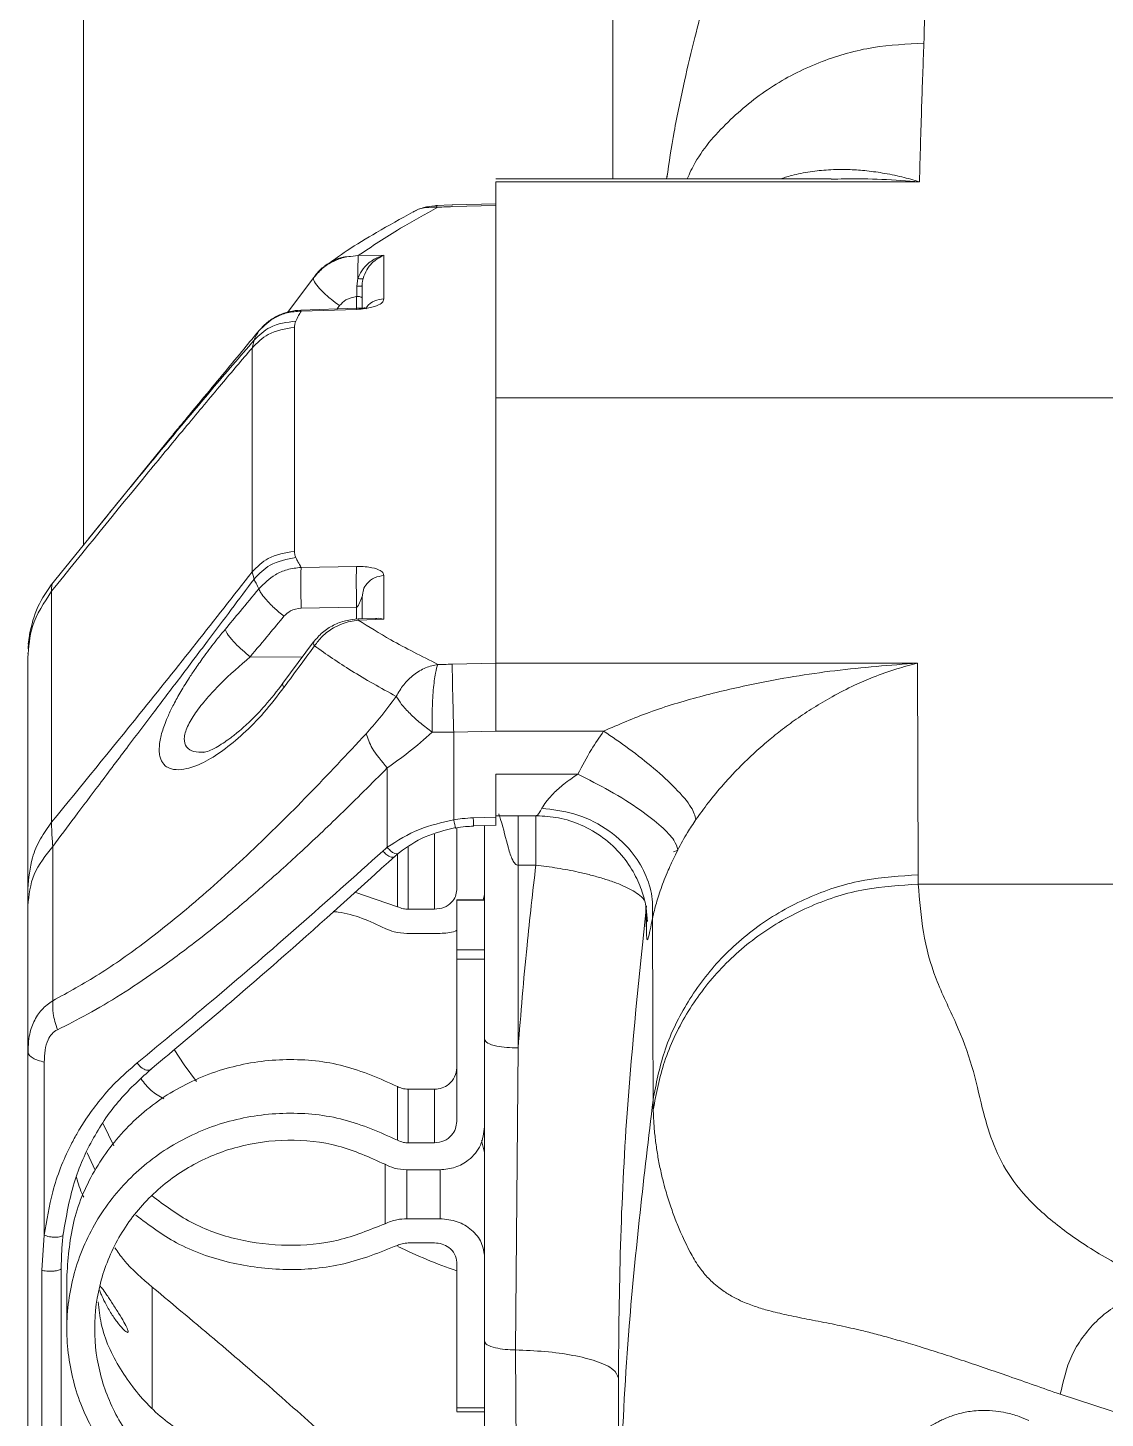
# Model space of a CAD drawing. Header units: millimetres. Extents: x 169 to 14583, y -399 to 10804.
# Drawn here: x 6866.3 to 6963, y 6382.4 to 6507.2 of the extents above; entities that cross this region are included whole.
import ezdxf

# ---------------------------------------------------------------- set-up
doc = ezdxf.new("R2010")
doc.units = ezdxf.units.MM
doc.header["$LTSCALE"] = 35

msp = doc.modelspace()

# ---------------------------------------------------------------- linework, layer by layer
at = {"color": 7, "linetype": 'Continuous', "lineweight": 18}
for p, q in [((6871.279, 6460.792), (6871.279, 6517.439)), ((6918.779, 6517.439), (6918.779, 6493.667)), ((6938.385, 6493.667), (6908.279, 6493.667)), ((6923.658, 6494.022), (6923.615, 6493.667)), ((6923.626, 6493.765), (6923.665, 6494.021)), ((6908.279, 6493.409), (6946.307, 6493.409)), ((6904.375, 6491.329), (6902.893, 6491.267)), ((6903.088, 6491.117), (6902.9, 6491.216)), ((6904.369, 6491.171), (6908.279, 6491.27)), ((6904.369, 6491.171), (6904.377, 6491.237)), ((6908.308, 6491.426), (6904.375, 6491.327)), ((6895.941, 6486.774), (6895.248, 6486.698)), ((6898.226, 6486.817), (6895.941, 6486.774)), ((6898.226, 6482.895), (6898.226, 6486.817)), ((6891.922, 6484.787), (6889.608, 6481.689)), ((6895.912, 6484.722), (6895.801, 6484.027)), ((6896.279, 6482.064), (6896.279, 6484.054)), ((6895.792, 6483.105), (6895.792, 6481.946)), ((6895.771, 6482.039), (6890.792, 6481.879)), ((6890.812, 6481.787), (6890.794, 6481.825)), ((6890.812, 6481.787), (6895.792, 6481.946)), ((6894.256, 6482.282), (6894.032, 6481.983)), ((6895.792, 6481.946), (6895.766, 6481.993)), ((6890.207, 6460.211), (6890.207, 6480.322)), ((6886.407, 6478.475), (6886.583, 6479.18)), ((6886.407, 6458.364), (6886.407, 6478.475)), ((6908.279, 6450.178), (6908.279, 6473.99)), ((6908.279, 6473.99), (6964.279, 6473.99)), ((6879.029, 6470.346), (6871.694, 6461.32)), ((6873.155, 6463.111), (6868.294, 6457.104)), ((6873.153, 6463.112), (6871.696, 6461.318)), ((6895.792, 6458.869), (6890.812, 6458.776)), ((6886.583, 6457.731), (6886.407, 6458.364)), ((6898.226, 6454.122), (6898.226, 6458.044)), ((6868.415, 6435.895), (6868.415, 6456.646)), ((6868.483, 6457.285), (6868.489, 6457.296)), ((6896.346, 6456.49), (6896.279, 6456.11)), ((6895.792, 6455.208), (6890.812, 6455.115)), ((6895.792, 6455.208), (6895.792, 6454.127)), ((6896.279, 6454.158), (6896.279, 6456.11)), ((6897.493, 6454.197), (6895.924, 6454.147)), ((6895.941, 6454.049), (6895.925, 6454.132)), ((6895.941, 6454.049), (6898.226, 6454.122)), ((6866.476, 6453.051), (6866.313, 6451.884)), ((6866.328, 6452.068), (6866.313, 6451.47)), ((6891.926, 6452.084), (6889.177, 6448.368)), ((6866.279, 6451.047), (6866.279, 6451.059)), ((6890.916, 6450.719), (6886.241, 6450.75)), ((6908.279, 6450.178), (6904.369, 6450.079)), ((6946.137, 6450.178), (6908.279, 6450.178)), ((6946.137, 6450.178), (6946.19, 6431.158)), ((6904.5, 6443.976), (6902.578, 6443.975)), ((6904.5, 6443.976), (6908.279, 6444.073)), ((6904.5, 6436.102), (6904.5, 6443.976)), ((6917.952, 6444.073), (6908.279, 6444.073)), ((6898.539, 6433.642), (6898.539, 6440.768)), ((6908.279, 6440.204), (6915.635, 6440.204)), ((6908.279, 6440.204), (6908.279, 6436.335)), ((6908.279, 6436.335), (6906.26, 6436.284)), ((6908.279, 6436.48), (6911.979, 6436.48)), ((6904.779, 6429.821), (6904.779, 6435.386)), ((6906.283, 6435.57), (6908.314, 6435.621)), ((6907.279, 6435.596), (6907.279, 6416.381)), ((6902.779, 6434.825), (6902.779, 6428.084)), ((6899.181, 6432.771), (6899.532, 6433.076)), ((6899.628, 6433.177), (6899.529, 6433.077)), ((6900.429, 6433.66), (6900.429, 6428.084)), ((6924.397, 6432.949), (6924.609, 6433.402)), ((6910.279, 6432.036), (6911.877, 6432.036)), ((6910.279, 6415.62), (6910.279, 6432.036)), ((6946.203, 6430.325), (6964.279, 6430.325)), ((6895.637, 6429.611), (6899.461, 6428.301)), ((6907.279, 6428.908), (6904.779, 6428.908)), ((6907.279, 6428.907), (6904.779, 6428.907)), ((6904.779, 6424.443), (6904.779, 6428.907)), ((6907.279, 6429.387), (6907.156, 6428.908)), ((6900.429, 6428.084), (6902.779, 6428.084)), ((6921.816, 6425.843), (6921.733, 6428.371)), ((6903.279, 6425.912), (6900.299, 6425.912)), ((6907.279, 6424.443), (6904.779, 6424.443)), ((6904.779, 6423.588), (6907.279, 6423.588)), ((6904.779, 6409.031), (6904.779, 6423.588)), ((6866.32, 6415.681), (6866.279, 6415.236)), ((6866.279, 6362.11), (6866.279, 6415.236)), ((6866.303, 6415.501), (6866.301, 6415.08)), ((6910.048, 6388.5), (6910.279, 6415.62)), ((6867.752, 6398.814), (6867.752, 6414.337)), ((6900.429, 6411.915), (6900.429, 6407.096)), ((6902.779, 6411.915), (6900.429, 6411.915)), ((6902.779, 6411.915), (6902.779, 6407.096)), ((6873.051, 6408.801), (6873.984, 6406.831)), ((6900.429, 6407.096), (6902.779, 6407.096)), ((6907.279, 6406.223), (6906.996, 6407.322)), ((6872.336, 6404.644), (6871.6, 6406.201)), ((6903.279, 6404.678), (6900.299, 6404.678)), ((6900.299, 6404.678), (6900.299, 6400.286)), ((6903.279, 6400.286), (6903.279, 6404.678)), ((6900.299, 6400.286), (6903.279, 6400.286)), ((6867.752, 6398.814), (6867.529, 6395.657)), ((6902.779, 6398.114), (6900.429, 6398.114)), ((6904.779, 6383.303), (6904.779, 6396.377)), ((6867.529, 6395.657), (6867.529, 6380.011)), ((6869.279, 6395.824), (6869.279, 6380.179)), ((6869.779, 6395.23), (6869.779, 6390.41)), ((6877.451, 6383.237), (6877.451, 6394.142)), ((6910.279, 6361.396), (6910.048, 6388.5)), ((6919.279, 6385.971), (6919.279, 6364.411)), ((6958.948, 6384.52), (6964.975, 6382.571)), ((6904.779, 6383.303), (6907.279, 6383.303)), ((6904.779, 6382.955), (6907.279, 6382.955))]:
    msp.add_line(p, q, dxfattribs=at)
at = {"color": 7, "linetype": 'Continuous', "lineweight": 18, "flags": 128}
for points in [[(6866.279, 6429.918), (6866.279, 6441.539), (6866.279, 6450.67)], [(6899.461, 6433.015), (6899.461, 6432.442), (6899.461, 6428.301)], [(6924.224, 6433.241), (6924.549, 6433.347), (6924.625, 6433.373)], [(6921.811, 6427.806), (6921.813, 6426.96), (6921.816, 6425.843)], [(6922.34, 6427.249), (6922.369, 6418.12), (6922.392, 6410.946)], [(6879.4, 6415.481), (6880.321, 6414.118), (6881.415, 6412.616)], [(6899.461, 6412.157), (6899.461, 6409.458), (6899.461, 6407.338)], [(6898.342, 6405.173), (6898.342, 6403.982), (6898.342, 6399.841)]]:
    msp.add_lwpolyline(points, dxfattribs=at)
at = {"color": 7, "linetype": 'Continuous', "lineweight": 18}
msp.add_arc((6921.279, 6442.797), 50, 244.15924, 250.73122, dxfattribs=at)
for points, knots in [([(6946.702, 6505.842), (6946.762, 6508.164), (6946.884, 6512.811), (6947.073, 6520.234), (6947.706, 6527.434), (6949, 6534.354), (6950.819, 6540.888), (6952.699, 6545.38), (6953.641, 6547.629)], [0, 0, 0, 0, 0.18590159, 0.37195388, 0.55836426, 0.70521238, 0.85243258, 1, 1, 1, 1]), ([(6939.445, 6540.773), (6938.633, 6539.198), (6937.097, 6536.219), (6935.114, 6531.967), (6933.477, 6528.216), (6932.157, 6524.976), (6931.116, 6522.269), (6930.322, 6520.094), (6929.712, 6518.353), (6929.191, 6516.814), (6928.576, 6514.931), (6927.831, 6512.531), (6926.972, 6509.557), (6926.098, 6506.249), (6925.159, 6502.291), (6924.275, 6498.053), (6923.836, 6495.137), (6923.63, 6493.765)], [0, 0, 0, 0, 0.1016984, 0.1923916, 0.2720872, 0.3407807, 0.3984596, 0.4443718, 0.4796309, 0.5104307, 0.5444537, 0.6021878, 0.6674004, 0.7404604, 0.8234215, 0.9168393, 1, 1, 1, 1]), ([(6946.702, 6505.842), (6945.181, 6505.77), (6942.057, 6505.623), (6937.455, 6504.307), (6933.067, 6502.142), (6929.221, 6499.043), (6926.617, 6496.139), (6925.679, 6494.159), (6925.446, 6493.667)], [0, 0, 0, 0, 0.1732044, 0.3557813, 0.5446215, 0.7358834, 0.9343018, 1, 1, 1, 1]), ([(6946.307, 6493.409), (6946.367, 6495.643), (6946.474, 6499.633), (6946.632, 6503.944), (6946.702, 6505.842)], [0, 0, 0, 0, 0.5600126, 1, 1, 1, 1]), ([(6946.307, 6493.409), (6945.782, 6493.558), (6944.673, 6493.872), (6943.035, 6494.2), (6941.424, 6494.417), (6939.811, 6494.52), (6938.452, 6494.503), (6937.316, 6494.411), (6936.489, 6494.306), (6935.665, 6494.161), (6934.924, 6493.989), (6934.317, 6493.823), (6933.985, 6493.713), (6933.843, 6493.667)], [0, 0, 0, 0, 0.1256474, 0.2654197, 0.3923929, 0.5118814, 0.6523218, 0.7190914, 0.7857583, 0.8523005, 0.9186927, 0.9653414, 1, 1, 1, 1]), ([(6938.385, 6493.631), (6938.784, 6493.645), (6941.417, 6493.741), (6944.062, 6493.561), (6946.307, 6493.409)], [0, 0, 0, 0, 0.151219, 1, 1, 1, 1]), ([(6903.042, 6491.272), (6902.715, 6491.24), (6902.06, 6491.175), (6901.369, 6490.967), (6901.048, 6490.776), (6901.007, 6490.752)], [0, 0, 0, 0, 0.466508, 0.9325672, 1, 1, 1, 1]), ([(6903.088, 6491.117), (6903.326, 6491.13), (6903.752, 6491.153), (6904.181, 6491.165), (6904.369, 6491.171)], [0, 0, 0, 0, 0.5599956, 1, 1, 1, 1]), ([(6900.865, 6490.694), (6899.755, 6490.084), (6897.691, 6488.949), (6895.05, 6487.325), (6893.569, 6486.286), (6892.895, 6485.812)], [0, 0, 0, 0, 0.3879167, 0.7212923, 1, 1, 1, 1]), ([(6895.941, 6486.774), (6897.156, 6487.594), (6899.328, 6489.06), (6901.938, 6490.488), (6903.088, 6491.117)], [0, 0, 0, 0, 0.5595093, 1, 1, 1, 1]), ([(6903.088, 6491.117), (6902.718, 6491.12), (6901.967, 6491.125), (6901.205, 6490.93), (6900.887, 6490.699), (6900.87, 6490.687)], [0, 0, 0, 0, 0.4781787, 0.9722921, 1, 1, 1, 1]), ([(6894.773, 6486.647), (6894.409, 6486.532), (6893.665, 6486.296), (6892.663, 6485.643), (6892.148, 6485.04), (6891.888, 6484.737)], [0, 0, 0, 0, 0.3221756, 0.6587151, 1, 1, 1, 1]), ([(6895.248, 6486.698), (6895.023, 6486.683), (6894.486, 6486.647), (6893.713, 6486.356), (6893.238, 6486.018), (6893.011, 6485.856)], [0, 0, 0, 0, 0.2739818, 0.6525308, 1, 1, 1, 1]), ([(6895.912, 6484.722), (6895.91, 6484.994), (6895.907, 6485.539), (6895.914, 6486.329), (6895.931, 6486.607), (6895.941, 6486.774)], [0, 0, 0, 0, 0.2842634, 0.5718262, 1, 1, 1, 1]), ([(6898.226, 6486.817), (6898.014, 6486.744), (6897.472, 6486.559), (6896.733, 6486.032), (6896.167, 6485.35), (6895.98, 6484.89), (6895.912, 6484.722)], [0, 0, 0, 0, 0.2329476, 0.5961339, 0.8529331, 1, 1, 1, 1]), ([(6896.371, 6484.719), (6896.471, 6484.987), (6896.674, 6485.526), (6897.312, 6486.319), (6897.86, 6486.617), (6898.226, 6486.817)], [0, 0, 0, 0, 0.2461999, 0.4965019, 1, 1, 1, 1]), ([(6893.011, 6485.856), (6892.908, 6485.794), (6892.507, 6485.55), (6892.22, 6485.176), (6892.006, 6484.898)], [0, 0, 0, 0, 0.255007, 1, 1, 1, 1]), ([(6894.256, 6482.282), (6894.001, 6482.47), (6893.465, 6482.866), (6892.729, 6483.526), (6892.138, 6484.177), (6891.834, 6484.701), (6891.951, 6484.835), (6892.006, 6484.898)], [0, 0, 0, 0, 0.1726784, 0.3638937, 0.5639581, 0.793431, 1, 1, 1, 1]), ([(6895.801, 6484.027), (6895.8, 6483.853), (6895.798, 6483.542), (6895.794, 6483.238), (6895.792, 6483.105)], [0, 0, 0, 0, 0.5597969, 1, 1, 1, 1]), ([(6896.279, 6484.054), (6896.27, 6484.05), (6896.253, 6484.042), (6896.125, 6484.034), (6895.964, 6484.029), (6895.854, 6484.028), (6895.801, 6484.027)], [0, 0, 0, 0, 0.2715682, 0.5632275, 0.7898059, 1, 1, 1, 1]), ([(6896.371, 6484.719), (6896.355, 6484.707), (6896.323, 6484.681), (6896.202, 6484.675), (6896.058, 6484.69), (6895.96, 6484.712), (6895.912, 6484.722)], [0, 0, 0, 0, 0.2672341, 0.555175, 0.7829673, 1, 1, 1, 1]), ([(6896.279, 6484.054), (6896.284, 6484.182), (6896.295, 6484.412), (6896.347, 6484.625), (6896.371, 6484.719)], [0, 0, 0, 0, 0.55661395, 1, 1, 1, 1]), ([(6895.792, 6483.105), (6895.449, 6483.035), (6894.844, 6482.911), (6894.434, 6482.472), (6894.256, 6482.282)], [0, 0, 0, 0, 0.5664549, 1, 1, 1, 1]), ([(6896.279, 6482.978), (6896.27, 6482.996), (6896.251, 6483.033), (6896.122, 6483.074), (6895.961, 6483.099), (6895.848, 6483.103), (6895.792, 6483.105)], [0, 0, 0, 0, 0.2796316, 0.5592632, 0.7796316, 1, 1, 1, 1]), ([(6895.792, 6481.946), (6896.058, 6481.964), (6896.569, 6481.999), (6897.332, 6482.165), (6897.921, 6482.396), (6898.207, 6482.664), (6898.22, 6482.824), (6898.226, 6482.895)], [0, 0, 0, 0, 0.170272, 0.3277082, 0.5979112, 0.8212361, 1, 1, 1, 1]), ([(6898.226, 6482.895), (6897.951, 6482.853), (6897.381, 6482.765), (6896.817, 6482.374), (6896.654, 6482.062), (6896.625, 6482.008)], [0, 0, 0, 0, 0.4350404, 0.9027191, 1, 1, 1, 1]), ([(6887.019, 6480.026), (6887.481, 6480.467), (6888.215, 6481.169), (6889.586, 6481.69), (6890.39, 6481.754), (6890.812, 6481.787)], [0, 0, 0, 0, 0.4452089, 0.7091673, 1, 1, 1, 1]), ([(6890.818, 6481.882), (6890.462, 6481.851), (6889.749, 6481.79), (6888.734, 6481.414), (6887.803, 6480.857), (6887.312, 6480.335), (6887.067, 6480.074)], [0, 0, 0, 0, 0.2483888, 0.4976358, 0.7481079, 1, 1, 1, 1]), ([(6890.333, 6480.884), (6890.412, 6481.052), (6890.554, 6481.353), (6890.733, 6481.654), (6890.812, 6481.787)], [0, 0, 0, 0, 0.55991717, 1, 1, 1, 1]), ([(6896.561, 6482.04), (6896.561, 6482.04), (6896.567, 6482.076), (6896.473, 6482.073), (6896.268, 6482.065), (6896.012, 6482.047), (6895.852, 6482.043), (6895.772, 6482.041)], [0, 0, 0, 0, 0.0011817, 0.3202923, 0.653143, 0.8252103, 1, 1, 1, 1]), ([(6883.991, 6476.349), (6884.556, 6477.036), (6885.565, 6478.262), (6886.575, 6479.487), (6887.019, 6480.026)], [0, 0, 0, 0, 0.56000753, 1, 1, 1, 1]), ([(6890.207, 6480.322), (6889.379, 6480.195), (6887.897, 6479.968), (6886.863, 6478.932), (6886.407, 6478.475)], [0, 0, 0, 0, 0.5590455, 1, 1, 1, 1]), ([(6890.333, 6480.884), (6889.516, 6480.783), (6888.058, 6480.603), (6887.034, 6479.615), (6886.583, 6479.18)], [0, 0, 0, 0, 0.5597701, 1, 1, 1, 1]), ([(6886.583, 6479.18), (6886.656, 6479.338), (6886.785, 6479.621), (6886.948, 6479.902), (6887.019, 6480.026)], [0, 0, 0, 0, 0.5591234, 1, 1, 1, 1]), ([(6890.207, 6480.322), (6890.214, 6480.427), (6890.226, 6480.614), (6890.3, 6480.801), (6890.333, 6480.884)], [0, 0, 0, 0, 0.560097, 1, 1, 1, 1]), ([(6886.583, 6479.18), (6885.316, 6477.702), (6882.632, 6474.574), (6878.615, 6469.771), (6875.402, 6465.886), (6873.622, 6463.691), (6873.153, 6463.112)], [0, 0, 0, 0, 0.2841025, 0.6014287, 0.8950153, 1, 1, 1, 1]), ([(6886.407, 6478.475), (6885.496, 6477.4), (6883.548, 6475.102), (6880.447, 6471.386), (6875.363, 6465.241), (6871.315, 6460.233), (6868.415, 6456.646)], [0, 0, 0, 0, 0.1527825, 0.3265192, 0.5177039, 1, 1, 1, 1]), ([(6879.03, 6470.346), (6879.128, 6470.47), (6879.401, 6470.812), (6879.983, 6471.521), (6880.895, 6472.62), (6882.233, 6474.222), (6883.356, 6475.58), (6883.991, 6476.349)], [0, 0, 0, 0, 0.0855514, 0.235837, 0.4098232, 0.6660092, 1, 1, 1, 1]), ([(6890.207, 6460.211), (6889.377, 6460.083), (6887.895, 6459.856), (6886.862, 6458.82), (6886.407, 6458.364)], [0, 0, 0, 0, 0.56, 1, 1, 1, 1]), ([(6890.333, 6459.655), (6890.292, 6459.758), (6890.221, 6459.942), (6890.211, 6460.129), (6890.207, 6460.211)], [0, 0, 0, 0, 0.5598669, 1, 1, 1, 1]), ([(6890.333, 6459.655), (6889.516, 6459.507), (6888.058, 6459.242), (6887.034, 6458.193), (6886.583, 6457.731)], [0, 0, 0, 0, 0.5598198, 1, 1, 1, 1]), ([(6890.812, 6458.776), (6890.39, 6458.726), (6889.586, 6458.629), (6888.216, 6458.051), (6887.481, 6457.318), (6887.019, 6456.857)], [0, 0, 0, 0, 0.29075421, 0.55468086, 1, 1, 1, 1]), ([(6890.812, 6458.776), (6890.712, 6458.94), (6890.534, 6459.232), (6890.394, 6459.526), (6890.333, 6459.655)], [0, 0, 0, 0, 0.5600766, 1, 1, 1, 1]), ([(6890.812, 6455.115), (6890.802, 6455.539), (6890.782, 6456.422), (6890.777, 6457.601), (6890.788, 6458.423), (6890.804, 6458.662), (6890.812, 6458.776)], [0, 0, 0, 0, 0.2702701, 0.5624272, 0.7897277, 1, 1, 1, 1]), ([(6895.792, 6458.869), (6895.782, 6458.71), (6895.762, 6458.379), (6895.757, 6457.339), (6895.768, 6456.215), (6895.784, 6455.535), (6895.792, 6455.208)], [0, 0, 0, 0, 0.27027, 0.5624271, 0.7897277, 1, 1, 1, 1]), ([(6898.226, 6458.044), (6898.22, 6458.114), (6898.207, 6458.274), (6897.921, 6458.527), (6897.332, 6458.728), (6896.569, 6458.856), (6896.058, 6458.865), (6895.792, 6458.869)], [0, 0, 0, 0, 0.1787639, 0.4020888, 0.6722918, 0.829728, 1, 1, 1, 1]), ([(6886.407, 6458.364), (6884.733, 6456.225), (6881.387, 6451.947), (6875.381, 6444.428), (6871.056, 6439.129), (6868.415, 6435.895)], [0, 0, 0, 0, 0.280283, 0.5605536, 1, 1, 1, 1]), ([(6886.583, 6457.731), (6885.903, 6456.819), (6884.517, 6454.959), (6882.29, 6451.995), (6879.94, 6448.877), (6877.576, 6445.749), (6875.171, 6442.569), (6872.834, 6439.473), (6870.563, 6436.456), (6869.174, 6434.594), (6868.518, 6433.714)], [0, 0, 0, 0, 0.113287, 0.2310186, 0.3691847, 0.5023882, 0.6221404, 0.7673908, 0.8901083, 1, 1, 1, 1]), ([(6887.019, 6456.857), (6886.929, 6457.021), (6886.768, 6457.312), (6886.639, 6457.603), (6886.583, 6457.731)], [0, 0, 0, 0, 0.5608344, 1, 1, 1, 1]), ([(6898.226, 6458.044), (6897.938, 6458.001), (6897.362, 6457.917), (6896.734, 6457.396), (6896.398, 6456.886), (6896.358, 6456.579), (6896.346, 6456.49)], [0, 0, 0, 0, 0.3213624, 0.6427249, 0.89598, 1, 1, 1, 1]), ([(6868.415, 6456.646), (6867.736, 6455.62), (6866.522, 6453.785), (6866.353, 6451.622), (6866.279, 6450.67)], [0, 0, 0, 0, 0.55945249, 1, 1, 1, 1]), ([(6868.543, 6457.412), (6868.039, 6456.707), (6867.025, 6455.288), (6866.621, 6453.592), (6866.418, 6452.74)], [0, 0, 0, 0, 0.49721079, 1, 1, 1, 1]), ([(6868.415, 6456.646), (6868.414, 6456.858), (6868.411, 6457.201), (6868.463, 6457.262), (6868.483, 6457.285)], [0, 0, 0, 0, 0.6162449, 1, 1, 1, 1]), ([(6887.019, 6456.857), (6886.454, 6456.177), (6885.444, 6454.962), (6884.435, 6453.746), (6883.991, 6453.211)], [0, 0, 0, 0, 0.5599924, 1, 1, 1, 1]), ([(6889.269, 6454.389), (6888.966, 6454.638), (6888.34, 6455.153), (6887.617, 6455.905), (6887.159, 6456.498), (6887.065, 6456.74), (6887.019, 6456.857)], [0, 0, 0, 0, 0.2719373, 0.5619982, 0.7880615, 1, 1, 1, 1]), ([(6890.812, 6455.115), (6890.476, 6455.065), (6889.878, 6454.977), (6889.454, 6454.568), (6889.269, 6454.389)], [0, 0, 0, 0, 0.56277822, 1, 1, 1, 1]), ([(6896.279, 6456.11), (6896.278, 6456.112), (6896.278, 6456.115), (6896.274, 6456.111), (6896.26, 6456.082), (6896.21, 6455.961), (6896.086, 6455.685), (6895.984, 6455.388), (6895.845, 6455.234), (6895.815, 6455.214), (6895.799, 6455.21), (6895.792, 6455.208)], [0, 0, 0, 0, 0.0224587, 0.045871, 0.0970964, 0.2176321, 0.5038445, 0.9178016, 0.9640657, 0.9830905, 1, 1, 1, 1]), ([(6886.241, 6450.75), (6886.806, 6451.429), (6887.815, 6452.643), (6888.825, 6453.855), (6889.269, 6454.389)], [0, 0, 0, 0, 0.5599961, 1, 1, 1, 1]), ([(6895.952, 6454.147), (6895.566, 6454.112), (6894.791, 6454.041), (6893.689, 6453.612), (6892.681, 6452.971), (6892.169, 6452.367), (6891.91, 6452.063)], [0, 0, 0, 0, 0.2458789, 0.4937644, 0.7448824, 1, 1, 1, 1]), ([(6892.006, 6451.73), (6892.229, 6452.023), (6892.708, 6452.649), (6893.584, 6453.294), (6894.67, 6453.84), (6895.446, 6453.968), (6895.941, 6454.049)], [0, 0, 0, 0, 0.2324395, 0.4981321, 0.6796307, 1, 1, 1, 1]), ([(6903.088, 6450.068), (6901.632, 6450.795), (6899.035, 6452.093), (6896.886, 6453.452), (6895.941, 6454.049)], [0, 0, 0, 0, 0.5604697, 1, 1, 1, 1]), ([(6897.493, 6454.179), (6897.525, 6454.186), (6897.756, 6454.236), (6898.008, 6454.175), (6898.226, 6454.122)], [0, 0, 0, 0, 0.1381266, 1, 1, 1, 1]), ([(6883.991, 6453.211), (6883.733, 6452.896), (6883.1, 6452.122), (6882.211, 6450.952), (6881.406, 6449.818), (6880.69, 6448.747), (6880.014, 6447.657), (6879.381, 6446.514), (6878.915, 6445.555), (6878.598, 6444.786), (6878.293, 6443.92), (6878.07, 6442.962), (6878.055, 6442.155), (6878.169, 6441.635), (6878.314, 6441.316), (6878.519, 6441.033), (6878.893, 6440.732), (6879.56, 6440.563), (6880.639, 6440.669), (6882.06, 6441.209), (6883.787, 6442.272), (6885.628, 6443.797), (6887.496, 6445.694), (6888.674, 6447.225), (6889.268, 6447.997)], [0, 0, 0, 0, 0.0341396, 0.0840036, 0.1210993, 0.1488396, 0.1909597, 0.2290788, 0.2627391, 0.2885003, 0.3103112, 0.3575301, 0.4021601, 0.4250831, 0.4483342, 0.4689892, 0.4962338, 0.5495224, 0.6041921, 0.6771166, 0.7563809, 0.8364139, 0.9175225, 1, 1, 1, 1]), ([(6883.991, 6453.211), (6884.059, 6453.054), (6884.199, 6452.73), (6884.804, 6452.027), (6885.52, 6451.335), (6886.006, 6450.941), (6886.241, 6450.75)], [0, 0, 0, 0, 0.2722483, 0.5622788, 0.7881894, 1, 1, 1, 1]), ([(6889.268, 6447.997), (6889.777, 6448.695), (6890.687, 6449.942), (6891.603, 6451.184), (6892.006, 6451.73)], [0, 0, 0, 0, 0.5600469, 1, 1, 1, 1]), ([(6892.006, 6451.73), (6891.941, 6451.85), (6891.853, 6452.012), (6891.937, 6452.051), (6891.959, 6452.062)], [0, 0, 0, 0, 0.7382668, 1, 1, 1, 1]), ([(6899.338, 6447.192), (6897.955, 6447.954), (6895.265, 6449.436), (6893.071, 6450.98), (6892.006, 6451.73)], [0, 0, 0, 0, 0.514281, 1, 1, 1, 1]), ([(6886.241, 6450.75), (6885.325, 6449.955), (6883.963, 6448.77), (6882.341, 6447.028), (6881.308, 6445.729), (6880.554, 6444.472), (6880.231, 6443.363), (6880.464, 6442.581), (6881.13, 6442.18), (6881.777, 6442.176), (6882.096, 6442.174)], [0, 0, 0, 0, 0.2387981, 0.355559, 0.4688772, 0.5776835, 0.682501, 0.7869347, 0.8949684, 1, 1, 1, 1]), ([(6899.338, 6447.192), (6899.548, 6447.554), (6899.976, 6448.289), (6900.899, 6449.162), (6901.956, 6449.807), (6902.714, 6449.982), (6903.088, 6450.068)], [0, 0, 0, 0, 0.2459028, 0.5, 0.7540972, 1, 1, 1, 1]), ([(6903.088, 6450.068), (6903.009, 6449.843), (6902.888, 6449.499), (6902.756, 6448.603), (6902.67, 6447.778), (6902.608, 6446.842), (6902.559, 6445.56), (6902.57, 6444.6), (6902.578, 6443.975)], [0, 0, 0, 0, 0.2393736, 0.3682228, 0.4998192, 0.631442, 0.7603673, 1, 1, 1, 1]), ([(6904.369, 6450.079), (6904.129, 6450.074), (6903.701, 6450.065), (6903.275, 6450.067), (6903.088, 6450.068)], [0, 0, 0, 0, 0.5599484, 1, 1, 1, 1]), ([(6904.5, 6443.976), (6904.481, 6444.684), (6904.443, 6446.156), (6904.399, 6448.121), (6904.373, 6449.491), (6904.37, 6449.888), (6904.369, 6450.079)], [0, 0, 0, 0, 0.2702613, 0.5624294, 0.7897364, 1, 1, 1, 1]), ([(6908.279, 6444.073), (6908.279, 6444.725), (6908.279, 6446.031), (6908.279, 6447.923), (6908.279, 6449.461), (6908.279, 6449.939), (6908.279, 6450.178)], [0, 0, 0, 0, 0.25, 0.5, 0.75, 1, 1, 1, 1]), ([(6917.952, 6444.073), (6919.309, 6444.661), (6922.129, 6445.88), (6926.654, 6447.222), (6932.207, 6448.528), (6938.729, 6449.612), (6943.66, 6449.989), (6946.137, 6450.178)], [0, 0, 0, 0, 0.1514082, 0.3144439, 0.4829466, 0.7403525, 1, 1, 1, 1]), ([(6926.244, 6436.133), (6926.605, 6436.634), (6927.381, 6437.711), (6928.567, 6439.133), (6929.86, 6440.548), (6931.153, 6441.828), (6932.534, 6443.059), (6933.883, 6444.154), (6935.284, 6445.189), (6936.825, 6446.212), (6938.572, 6447.242), (6940.362, 6448.154), (6942.3, 6448.99), (6944.184, 6449.669), (6945.513, 6450.016), (6946.137, 6450.178)], [0, 0, 0, 0, 0.0659158, 0.1415783, 0.1942149, 0.270896, 0.3398833, 0.4022467, 0.4715044, 0.5467482, 0.6282094, 0.7265985, 0.8073629, 0.9096344, 1, 1, 1, 1]), ([(6889.177, 6448.368), (6888.644, 6447.681), (6887.673, 6446.427), (6886.301, 6445.011), (6885.237, 6444.055), (6884.418, 6443.416), (6883.74, 6442.948), (6883.113, 6442.571), (6882.485, 6442.253), (6882.18, 6442.193), (6882.019, 6442.161)], [0, 0, 0, 0, 0.1913839, 0.34938, 0.4742115, 0.5662312, 0.6452344, 0.7454595, 0.8652232, 1, 1, 1, 1]), ([(6889.203, 6448.348), (6889.188, 6448.345), (6889.078, 6448.323), (6889.18, 6448.148), (6889.268, 6447.997)], [0, 0, 0, 0, 0.1380975, 1, 1, 1, 1]), ([(6899.338, 6447.192), (6898.847, 6446.526), (6897.974, 6445.343), (6897.049, 6444.297), (6896.645, 6443.84)], [0, 0, 0, 0, 0.5629181, 1, 1, 1, 1]), ([(6902.578, 6443.975), (6902.224, 6444.239), (6901.504, 6444.778), (6900.557, 6445.646), (6899.783, 6446.487), (6899.484, 6446.96), (6899.338, 6447.192)], [0, 0, 0, 0, 0.2454216, 0.5, 0.7545784, 1, 1, 1, 1]), ([(6896.645, 6443.84), (6894.924, 6441.996), (6891.483, 6438.309), (6886.271, 6433.164), (6881.391, 6428.747), (6876.855, 6425.102), (6872.677, 6422.138), (6869.903, 6420.622), (6868.518, 6419.864)], [0, 0, 0, 0, 0.1872074, 0.3742218, 0.5609806, 0.7075167, 0.8538423, 1, 1, 1, 1]), ([(6898.539, 6440.768), (6898.032, 6441.365), (6897.125, 6442.431), (6896.792, 6443.41), (6896.645, 6443.84)], [0, 0, 0, 0, 0.56, 1, 1, 1, 1]), ([(6898.539, 6440.768), (6899.175, 6441.22), (6900.533, 6442.188), (6901.868, 6443.354), (6902.578, 6443.975)], [0, 0, 0, 0, 0.4679721, 1, 1, 1, 1]), ([(6915.635, 6440.204), (6916.031, 6440.947), (6916.738, 6442.274), (6917.581, 6443.523), (6917.952, 6444.073)], [0, 0, 0, 0, 0.5599314, 1, 1, 1, 1]), ([(6917.952, 6444.073), (6918.718, 6443.555), (6920.309, 6442.478), (6922.564, 6440.684), (6924.557, 6438.838), (6925.973, 6437.168), (6926.156, 6436.469), (6926.244, 6436.133)], [0, 0, 0, 0, 0.1768208, 0.3671543, 0.563548, 0.7902673, 1, 1, 1, 1]), ([(6868.931, 6417.253), (6869.832, 6417.705), (6871.72, 6418.651), (6874.654, 6420.404), (6877.847, 6422.532), (6880.999, 6424.863), (6884.201, 6427.424), (6887.366, 6430.12), (6890.792, 6433.211), (6894.536, 6436.752), (6897.142, 6439.366), (6898.539, 6440.768)], [0, 0, 0, 0, 0.0913181, 0.1912832, 0.2949629, 0.4122006, 0.5084251, 0.6180646, 0.732643, 0.8566484, 1, 1, 1, 1]), ([(6912.421, 6437.142), (6912.535, 6437.331), (6912.775, 6437.731), (6913.458, 6438.51), (6914.419, 6439.367), (6915.213, 6439.914), (6915.635, 6440.204)], [0, 0, 0, 0, 0.2065662, 0.4370891, 0.7009345, 1, 1, 1, 1]), ([(6924.609, 6433.402), (6924.539, 6433.674), (6924.394, 6434.238), (6923.211, 6435.495), (6921.258, 6437.028), (6918.623, 6438.703), (6916.602, 6439.719), (6915.635, 6440.204)], [0, 0, 0, 0, 0.1802612, 0.3727203, 0.5694256, 0.7941411, 1, 1, 1, 1]), ([(6906.26, 6436.284), (6905.929, 6436.269), (6905.339, 6436.241), (6904.756, 6436.144), (6904.5, 6436.102)], [0, 0, 0, 0, 0.5599681, 1, 1, 1, 1]), ([(6906.26, 6436.284), (6906.264, 6436.149), (6906.272, 6435.878), (6906.28, 6435.641), (6906.282, 6435.597), (6906.283, 6435.584)], [0, 0, 0, 0, 0.4136459, 0.8272918, 1, 1, 1, 1]), ([(6908.279, 6435.633), (6908.279, 6435.659), (6908.279, 6435.72), (6908.279, 6435.967), (6908.279, 6436.213), (6908.279, 6436.335)], [0, 0, 0, 0, 0.2610091, 0.6305438, 1, 1, 1, 1]), ([(6910.279, 6432.036), (6910.257, 6432.038), (6910.213, 6432.041), (6910.123, 6432.074), (6909.953, 6432.205), (6909.663, 6432.707), (6909.254, 6434.042), (6908.944, 6435.451), (6908.608, 6436.467), (6908.552, 6436.636)], [0, 0, 0, 0, 0.0126573, 0.0259239, 0.0562534, 0.138238, 0.3665353, 0.8945898, 1, 1, 1, 1]), ([(6910.279, 6436.48), (6910.279, 6436.062), (6910.279, 6434.864), (6910.279, 6433.151), (6910.279, 6432.036)], [0, 0, 0, 0, 0.34904931, 1, 1, 1, 1]), ([(6911.877, 6432.036), (6911.877, 6432.974), (6911.877, 6434.632), (6911.877, 6435.896), (6911.877, 6436.445)], [0, 0, 0, 0, 0.5656249, 1, 1, 1, 1]), ([(6911.918, 6436.482), (6911.948, 6436.481), (6912.007, 6436.479), (6912.176, 6436.707), (6912.339, 6436.996), (6912.421, 6437.142)], [0, 0, 0, 0, 0.3297506, 0.6626408, 1, 1, 1, 1]), ([(6911.943, 6436.473), (6912.6, 6436.435), (6913.967, 6436.356), (6916.008, 6435.691), (6917.955, 6434.571), (6919.586, 6433.038), (6920.76, 6431.306), (6921.466, 6429.63), (6921.826, 6428.15), (6921.864, 6427.374), (6921.883, 6426.987)], [0, 0, 0, 0, 0.1215499, 0.2530016, 0.3933522, 0.5345565, 0.6639293, 0.7802605, 0.8905554, 1, 1, 1, 1]), ([(6912.421, 6437.142), (6913.385, 6437.027), (6915.397, 6436.787), (6918.227, 6435.429), (6920.404, 6433.507), (6921.741, 6431.343), (6922.396, 6429.267), (6922.358, 6427.905), (6922.34, 6427.249)], [0, 0, 0, 0, 0.1747437, 0.3648266, 0.5621148, 0.7158226, 0.862978, 1, 1, 1, 1]), ([(6868.415, 6435.895), (6868.061, 6435.404), (6867.348, 6434.417), (6866.497, 6432.409), (6866.361, 6430.86), (6866.279, 6429.918)], [0, 0, 0, 0, 0.2788895, 0.5614139, 1, 1, 1, 1]), ([(6868.518, 6433.714), (6868.483, 6434.165), (6868.414, 6435.056), (6868.415, 6435.618), (6868.415, 6435.895)], [0, 0, 0, 0, 0.5069036, 1, 1, 1, 1]), ([(6904.5, 6436.102), (6903.438, 6435.864), (6901.206, 6435.363), (6899.456, 6434.234), (6898.539, 6433.642)], [0, 0, 0, 0, 0.47580984, 1, 1, 1, 1]), ([(6899.628, 6433.177), (6900.359, 6433.687), (6901.813, 6434.701), (6903.732, 6435.171), (6904.686, 6435.405)], [0, 0, 0, 0, 0.5026451, 1, 1, 1, 1]), ([(6904.686, 6435.405), (6904.685, 6435.389), (6904.682, 6435.356), (6904.66, 6435.402), (6904.621, 6435.539), (6904.565, 6435.777), (6904.521, 6435.995), (6904.5, 6436.102)], [0, 0, 0, 0, 0.16836695, 0.35326816, 0.54863587, 0.78025318, 1, 1, 1, 1]), ([(6904.68, 6435.372), (6904.973, 6435.419), (6905.505, 6435.505), (6906.044, 6435.528), (6906.286, 6435.538)], [0, 0, 0, 0, 0.5513369, 1, 1, 1, 1]), ([(6906.283, 6435.584), (6906.284, 6435.564), (6906.285, 6435.533), (6906.285, 6435.545), (6906.285, 6435.55)], [0, 0, 0, 0, 0.6442905, 1, 1, 1, 1]), ([(6924.609, 6433.402), (6924.889, 6433.926), (6925.388, 6434.863), (6925.983, 6435.745), (6926.244, 6436.133)], [0, 0, 0, 0, 0.5599768, 1, 1, 1, 1]), ([(6898.143, 6433.304), (6895.615, 6431.038), (6890.559, 6426.504), (6883.179, 6420.126), (6878.461, 6416.231), (6876.102, 6414.284)], [0, 0, 0, 0, 0.3332877, 0.6666127, 1, 1, 1, 1]), ([(6877.451, 6413.819), (6879.41, 6415.452), (6883.327, 6418.718), (6890.577, 6425.003), (6895.974, 6429.888), (6899.272, 6432.873)], [0, 0, 0, 0, 0.2799941, 0.5600079, 1, 1, 1, 1]), ([(6898.539, 6433.642), (6898.464, 6433.581), (6898.33, 6433.471), (6898.2, 6433.355), (6898.143, 6433.304)], [0, 0, 0, 0, 0.5600134, 1, 1, 1, 1]), ([(6899.272, 6432.873), (6899.245, 6432.833), (6899.187, 6432.748), (6899.003, 6432.723), (6898.74, 6432.801), (6898.424, 6433.001), (6898.234, 6433.206), (6898.143, 6433.304)], [0, 0, 0, 0, 0.1662853, 0.3537344, 0.5536552, 0.7871393, 1, 1, 1, 1]), ([(6899.529, 6433.077), (6899.528, 6433.076), (6899.49, 6433.036), (6899.344, 6433.043), (6899.094, 6433.127), (6898.796, 6433.339), (6898.622, 6433.545), (6898.539, 6433.642)], [0, 0, 0, 0, 0.0063217, 0.2358943, 0.4764317, 0.7522406, 1, 1, 1, 1]), ([(6922.34, 6427.249), (6922.423, 6427.618), (6922.578, 6428.3), (6923.063, 6429.847), (6923.653, 6431.404), (6924.173, 6432.484), (6924.397, 6432.949)], [0, 0, 0, 0, 0.3125677, 0.5781071, 0.8184383, 1, 1, 1, 1]), ([(6910.279, 6415.62), (6910.527, 6418.687), (6910.97, 6424.167), (6911.6, 6429.63), (6911.877, 6432.036)], [0, 0, 0, 0, 0.5596226, 1, 1, 1, 1]), ([(6911.877, 6432.036), (6912.523, 6431.953), (6913.822, 6431.785), (6915.473, 6431.471), (6916.821, 6431.151), (6917.908, 6430.846), (6918.879, 6430.519), (6919.733, 6430.179), (6920.473, 6429.821), (6921.114, 6429.407), (6921.533, 6429.086), (6921.598, 6428.903), (6921.608, 6428.875)], [0, 0, 0, 0, 0.14091854, 0.28342595, 0.37385649, 0.46799262, 0.56710387, 0.65418184, 0.74865632, 0.85078014, 0.97655318, 1, 1, 1, 1]), ([(6922.392, 6410.946), (6922.673, 6412.399), (6923.251, 6415.384), (6925.276, 6419.636), (6928.182, 6423.546), (6931.987, 6426.879), (6936.459, 6429.347), (6941.295, 6430.882), (6944.588, 6431.068), (6946.19, 6431.158)], [0, 0, 0, 0, 0.1323967, 0.2719864, 0.4163759, 0.5626068, 0.7142749, 0.8610105, 1, 1, 1, 1]), ([(6922.406, 6410.074), (6922.688, 6411.527), (6923.267, 6414.514), (6925.293, 6418.77), (6928.2, 6422.685), (6932.005, 6426.023), (6936.477, 6428.498), (6941.31, 6430.04), (6944.602, 6430.232), (6946.203, 6430.325)], [0, 0, 0, 0, 0.1324542, 0.2720863, 0.4164986, 0.5627302, 0.7143757, 0.8610683, 1, 1, 1, 1]), ([(6946.19, 6431.158), (6946.191, 6431.003), (6946.192, 6430.725), (6946.2, 6430.447), (6946.203, 6430.325)], [0, 0, 0, 0, 0.559983, 1, 1, 1, 1]), ([(6946.203, 6430.325), (6946.316, 6428.876), (6946.541, 6425.976), (6947.641, 6421.817), (6949.673, 6417.814), (6951.117, 6413.945), (6951.858, 6410.42), (6952.773, 6407.219), (6954.139, 6404.319), (6956.427, 6401.533), (6959.645, 6398.874), (6963.635, 6396.337), (6966.904, 6394.759), (6968.539, 6393.97)], [0, 0, 0, 0, 0.0996033, 0.1992104, 0.2988222, 0.3983876, 0.4979161, 0.5809605, 0.6642452, 0.7478548, 0.8317402, 0.9158116, 1, 1, 1, 1]), ([(6866.279, 6428.382), (6866.279, 6428.744), (6866.279, 6429.387), (6866.279, 6429.757), (6866.279, 6429.918)], [0, 0, 0, 0, 0.5621954, 1, 1, 1, 1]), ([(6902.779, 6428.084), (6903.072, 6428.116), (6903.659, 6428.182), (6904.316, 6428.647), (6904.709, 6429.22), (6904.755, 6429.621), (6904.779, 6429.821)], [0, 0, 0, 0, 0.279619, 0.5592379, 0.779619, 1, 1, 1, 1]), ([(6904.779, 6428.907), (6904.779, 6428.916), (6904.779, 6428.933), (6904.779, 6428.933), (6904.779, 6428.904), (6904.779, 6428.893)], [0, 0, 0, 0, 0.3805076, 0.753902, 1, 1, 1, 1]), ([(6866.279, 6415.236), (6866.279, 6416.689), (6866.279, 6419.595), (6866.279, 6423.15), (6866.279, 6426.106), (6866.279, 6427.623), (6866.279, 6428.382)], [0, 0, 0, 0, 0.28001861, 0.5598451, 0.77981986, 1, 1, 1, 1]), ([(6898.342, 6426.356), (6896.981, 6426.996), (6895.491, 6427.698), (6893.841, 6427.856), (6893.697, 6427.869)], [0, 0, 0, 0, 0.9131286, 1, 1, 1, 1]), ([(6899.461, 6428.301), (6899.634, 6428.231), (6899.942, 6428.108), (6900.28, 6428.091), (6900.429, 6428.084)], [0, 0, 0, 0, 0.559685, 1, 1, 1, 1]), ([(6919.279, 6385.971), (6919.318, 6389.939), (6919.397, 6397.874), (6920.093, 6412.031), (6921.159, 6422.18), (6921.81, 6428.382)], [0, 0, 0, 0, 0.2800916, 0.5600717, 1, 1, 1, 1]), ([(6900.299, 6425.912), (6899.916, 6425.936), (6899.23, 6425.98), (6898.613, 6426.241), (6898.342, 6426.356)], [0, 0, 0, 0, 0.5596775, 1, 1, 1, 1]), ([(6921.816, 6425.843), (6921.822, 6425.656), (6921.836, 6425.253), (6921.946, 6425.393), (6922.113, 6426.052), (6922.271, 6426.885), (6922.34, 6427.249)], [0, 0, 0, 0, 0.2380732, 0.514852, 0.7879279, 1, 1, 1, 1]), ([(6904.779, 6426.189), (6904.731, 6426.164), (6904.287, 6425.935), (6903.754, 6425.923), (6903.279, 6425.912)], [0, 0, 0, 0, 0.1082618, 1, 1, 1, 1]), ([(6904.779, 6423.588), (6904.779, 6423.633), (6904.779, 6423.72), (6904.779, 6423.903), (6904.779, 6424.121), (6904.779, 6424.303), (6904.779, 6424.402), (6904.779, 6424.429), (6904.779, 6424.443)], [0, 0, 0, 0, 0.1232868, 0.2442689, 0.4984558, 0.7525081, 0.8745889, 1, 1, 1, 1]), ([(6868.518, 6419.864), (6868.169, 6419.615), (6867.474, 6419.12), (6866.786, 6418.006), (6866.386, 6416.849), (6866.339, 6416.023), (6866.32, 6415.681)], [0, 0, 0, 0, 0.2709502, 0.5390317, 0.8089463, 1, 1, 1, 1]), ([(6868.931, 6417.253), (6868.774, 6417.747), (6868.492, 6418.636), (6868.51, 6419.486), (6868.518, 6419.864)], [0, 0, 0, 0, 0.5560465, 1, 1, 1, 1]), ([(6867.752, 6414.337), (6867.765, 6414.705), (6867.791, 6415.423), (6868.041, 6416.304), (6868.429, 6416.939), (6868.764, 6417.149), (6868.931, 6417.253)], [0, 0, 0, 0, 0.29539248, 0.57534856, 0.78809234, 1, 1, 1, 1]), ([(6907.279, 6416.381), (6907.335, 6416.269), (6907.448, 6416.046), (6908.252, 6415.796), (6909.241, 6415.647), (6909.933, 6415.629), (6910.279, 6415.62)], [0, 0, 0, 0, 0.27961895, 0.55923791, 0.77961896, 1, 1, 1, 1]), ([(6907.279, 6389.259), (6907.279, 6393.925), (6907.279, 6400.066), (6907.279, 6406.673), (6907.279, 6408.839), (6907.279, 6409.553), (6907.279, 6409.811), (6907.279, 6409.846), (6907.279, 6409.878), (6907.279, 6412.055), (6907.279, 6414.227), (6907.279, 6416.381)], [0, 0, 0, 0, 0.5162101, 0.6793096, 0.730604, 0.7558382, 0.7581947, 0.7592247, 0.7596266, 0.7617283, 1, 1, 1, 1]), ([(6866.279, 6415.236), (6866.366, 6415.047), (6866.521, 6414.709), (6867.376, 6414.45), (6867.752, 6414.337)], [0, 0, 0, 0, 0.56, 1, 1, 1, 1]), ([(6876.102, 6414.284), (6875.437, 6413.707), (6874.203, 6412.637), (6872.695, 6410.916), (6871.551, 6409.357), (6870.722, 6408.016), (6869.616, 6405.94), (6868.438, 6403.023), (6867.968, 6400.136), (6867.752, 6398.814)], [0, 0, 0, 0, 0.15649726, 0.29072171, 0.40269687, 0.49243754, 0.55995189, 0.79831938, 1, 1, 1, 1]), ([(6877.451, 6413.819), (6876.449, 6412.912), (6874.445, 6411.098), (6872.092, 6407.633), (6870.266, 6403.622), (6869.723, 6400.466), (6869.452, 6398.89)], [0, 0, 0, 0, 0.2504237, 0.5006386, 0.7505139, 1, 1, 1, 1]), ([(6876.102, 6414.284), (6876.142, 6414.221), (6876.228, 6414.09), (6876.4, 6413.909), (6876.604, 6413.754), (6876.826, 6413.648), (6877.039, 6413.604), (6877.222, 6413.626), (6877.363, 6413.699), (6877.423, 6413.78), (6877.451, 6413.819)], [0, 0, 0, 0, 0.1106368, 0.2327236, 0.3638452, 0.5, 0.6361548, 0.7672764, 0.8893632, 1, 1, 1, 1]), ([(6904.779, 6413.85), (6904.741, 6413.566), (6904.665, 6412.998), (6904.13, 6412.363), (6903.471, 6411.983), (6903.009, 6411.938), (6902.779, 6411.915)], [0, 0, 0, 0, 0.279619, 0.5592379, 0.779619, 1, 1, 1, 1]), ([(6878.49, 6411.041), (6878.087, 6411.279), (6877.271, 6411.76), (6876.726, 6412.474), (6876.45, 6412.835)], [0, 0, 0, 0, 0.493699, 1, 1, 1, 1]), ([(6900.429, 6411.915), (6900.24, 6411.929), (6899.901, 6411.952), (6899.596, 6412.095), (6899.461, 6412.157)], [0, 0, 0, 0, 0.559685, 1, 1, 1, 1]), ([(6919.279, 6364.411), (6919.327, 6368.811), (6919.424, 6377.563), (6920.287, 6393.103), (6921.594, 6404.187), (6922.392, 6410.946)], [0, 0, 0, 0, 0.2829164, 0.5626988, 1, 1, 1, 1]), ([(6922.392, 6410.946), (6922.393, 6410.783), (6922.395, 6410.493), (6922.403, 6410.202), (6922.406, 6410.074)], [0, 0, 0, 0, 0.5600016, 1, 1, 1, 1]), ([(6922.406, 6410.074), (6922.424, 6409.649), (6922.46, 6408.799), (6922.581, 6407.537), (6922.751, 6406.282), (6922.977, 6405.036), (6923.24, 6403.868), (6923.569, 6402.639), (6923.957, 6401.406), (6924.427, 6400.13), (6924.881, 6399.042), (6925.311, 6398.109), (6925.692, 6397.329), (6926.084, 6396.616), (6926.463, 6396.034), (6926.862, 6395.504), (6927.258, 6395.046), (6927.738, 6394.564), (6928.242, 6394.134), (6928.892, 6393.662), (6929.607, 6393.235), (6930.551, 6392.781), (6931.587, 6392.386), (6932.88, 6391.998), (6934.399, 6391.636), (6936.212, 6391.272), (6937.839, 6390.963), (6939.176, 6390.69), (6940.133, 6390.483), (6941.006, 6390.277), (6941.762, 6390.091), (6942.44, 6389.915), (6943.16, 6389.721), (6943.922, 6389.509), (6944.705, 6389.283), (6945.502, 6389.047), (6946.689, 6388.687), (6948.275, 6388.185), (6950.908, 6387.318), (6954.385, 6386.125), (6957.386, 6385.07), (6958.948, 6384.52)], [0, 0, 0, 0, 0.027689, 0.0554605, 0.0833146, 0.1112514, 0.1392708, 0.1626644, 0.1955158, 0.2247, 0.2520431, 0.2726147, 0.2915867, 0.3076014, 0.3259958, 0.3396876, 0.3554408, 0.3710548, 0.3916349, 0.4071592, 0.434526, 0.4577364, 0.4894002, 0.5197294, 0.5578354, 0.6001421, 0.6438142, 0.6625931, 0.68285, 0.7016917, 0.7141991, 0.7267583, 0.7405448, 0.7549047, 0.7691504, 0.7834993, 0.7979513, 0.8323424, 0.8659513, 0.9302377, 1, 1, 1, 1]), ([(6902.779, 6407.096), (6903.072, 6407.133), (6903.659, 6407.205), (6904.316, 6407.724), (6904.709, 6408.361), (6904.755, 6408.808), (6904.779, 6409.031)], [0, 0, 0, 0, 0.27961896, 0.55923791, 0.77961895, 1, 1, 1, 1]), ([(6907.279, 6408.547), (6907.203, 6407.979), (6907.052, 6406.844), (6905.981, 6405.572), (6904.663, 6404.813), (6903.74, 6404.723), (6903.279, 6404.678)], [0, 0, 0, 0, 0.279619, 0.5592379, 0.779619, 1, 1, 1, 1]), ([(6899.461, 6407.338), (6899.634, 6407.261), (6899.942, 6407.123), (6900.28, 6407.104), (6900.429, 6407.096)], [0, 0, 0, 0, 0.559685, 1, 1, 1, 1]), ([(6900.299, 6404.678), (6899.916, 6404.705), (6899.23, 6404.754), (6898.613, 6405.045), (6898.342, 6405.173)], [0, 0, 0, 0, 0.5596775, 1, 1, 1, 1]), ([(6870.652, 6404.004), (6870.808, 6403.441), (6870.985, 6402.808), (6871.271, 6402.271), (6871.303, 6402.21)], [0, 0, 0, 0, 0.88733353, 1, 1, 1, 1]), ([(6877.4, 6402.364), (6878.533, 6401.51), (6880.817, 6399.791), (6885.079, 6398.285), (6889.606, 6397.733), (6894.202, 6398.166), (6896.962, 6399.283), (6898.342, 6399.841)], [0, 0, 0, 0, 0.1976726, 0.3982545, 0.5988363, 0.7994182, 1, 1, 1, 1]), ([(6899.461, 6397.897), (6897.884, 6397.268), (6894.731, 6396.012), (6889.49, 6395.539), (6884.338, 6396.191), (6879.631, 6397.852), (6877.154, 6399.717), (6875.987, 6400.595)], [0, 0, 0, 0, 0.2044737, 0.4089474, 0.6134211, 0.8178948, 1, 1, 1, 1]), ([(6898.342, 6399.841), (6898.691, 6399.983), (6899.313, 6400.236), (6899.998, 6400.271), (6900.299, 6400.286)], [0, 0, 0, 0, 0.5596775, 1, 1, 1, 1]), ([(6907.279, 6396.811), (6907.217, 6397.266), (6907.094, 6398.175), (6906.175, 6399.327), (6904.849, 6400.124), (6903.802, 6400.232), (6903.279, 6400.286)], [0, 0, 0, 0, 0.2501742, 0.5000167, 0.7500161, 1, 1, 1, 1]), ([(6869.452, 6398.89), (6869.445, 6398.862), (6869.431, 6398.801), (6869.32, 6398.721), (6869.127, 6398.655), (6868.852, 6398.621), (6868.533, 6398.625), (6868.221, 6398.667), (6867.952, 6398.732), (6867.816, 6398.787), (6867.752, 6398.814)], [0, 0, 0, 0, 0.10362187, 0.22219744, 0.35370367, 0.49335257, 0.63416342, 0.7688129, 0.89170925, 1, 1, 1, 1]), ([(6869.279, 6395.824), (6869.288, 6396.406), (6869.304, 6397.443), (6869.407, 6398.448), (6869.452, 6398.89)], [0, 0, 0, 0, 0.56021365, 1, 1, 1, 1]), ([(6874.098, 6397.659), (6874.351, 6397.304), (6875.313, 6395.954), (6876.543, 6394.911), (6877.451, 6394.142)], [0, 0, 0, 0, 0.2624915, 1, 1, 1, 1]), ([(6900.429, 6398.114), (6900.24, 6398.102), (6899.901, 6398.081), (6899.596, 6397.953), (6899.461, 6397.897)], [0, 0, 0, 0, 0.559685, 1, 1, 1, 1]), ([(6904.779, 6396.377), (6904.741, 6396.631), (6904.665, 6397.141), (6904.13, 6397.712), (6903.471, 6398.053), (6903.009, 6398.094), (6902.779, 6398.114)], [0, 0, 0, 0, 0.279619, 0.5592379, 0.779619, 1, 1, 1, 1]), ([(6867.529, 6395.657), (6867.589, 6395.642), (6867.719, 6395.609), (6867.985, 6395.578), (6868.304, 6395.566), (6868.639, 6395.582), (6868.933, 6395.626), (6869.141, 6395.689), (6869.259, 6395.757), (6869.272, 6395.803), (6869.279, 6395.824)], [0, 0, 0, 0, 0.1047509, 0.2251, 0.3586752, 0.5, 0.6413248, 0.7749, 0.8952491, 1, 1, 1, 1]), ([(6872.741, 6393.829), (6872.765, 6393.761), (6872.818, 6393.606), (6872.99, 6393.194), (6873.327, 6392.512), (6873.844, 6391.619), (6874.419, 6390.82), (6874.905, 6390.279), (6875.169, 6390.08), (6875.273, 6390.074), (6875.283, 6390.124), (6875.288, 6390.148)], [0, 0, 0, 0, 0.051687, 0.1183691, 0.254918, 0.4269725, 0.595904, 0.7521264, 0.8833796, 0.9432047, 1, 1, 1, 1]), ([(6875.288, 6390.148), (6875.283, 6390.185), (6875.273, 6390.259), (6875.169, 6390.518), (6874.905, 6391.022), (6874.418, 6391.819), (6873.854, 6392.707), (6873.326, 6393.504), (6872.996, 6393.973), (6872.832, 6394.174), (6872.788, 6394.21), (6872.775, 6394.221)], [0, 0, 0, 0, 0.0581157, 0.1193379, 0.253674, 0.4135425, 0.5864189, 0.7557614, 0.9023805, 0.9706128, 1, 1, 1, 1]), ([(6877.451, 6394.142), (6879.411, 6392.507), (6883.33, 6389.237), (6889.117, 6384.236), (6893.01, 6380.719), (6894.806, 6379.096)], [0, 0, 0, 0, 0.3499587, 0.6999419, 1, 1, 1, 1]), ([(6958.948, 6384.52), (6959.208, 6385.702), (6959.605, 6387.511), (6960.901, 6389.648), (6962.14, 6391.111), (6963.609, 6392.306), (6965.704, 6393.503), (6967.42, 6393.786), (6968.54, 6393.97)], [0, 0, 0, 0, 0.2424769, 0.371017, 0.5015515, 0.6318653, 0.7597657, 1, 1, 1, 1]), ([(6898.342, 6380.467), (6896.962, 6379.845), (6894.202, 6378.602), (6889.609, 6378.123), (6885.068, 6378.724), (6880.838, 6380.457), (6877.195, 6383.178), (6874.466, 6386.721), (6872.878, 6390.05), (6872.669, 6392.166), (6872.605, 6392.82)], [0, 0, 0, 0, 0.1342854, 0.2685707, 0.4028561, 0.5371415, 0.6714269, 0.8057122, 0.9399976, 1, 1, 1, 1]), ([(6907.279, 6389.259), (6907.326, 6389.157), (6907.423, 6388.945), (6908.152, 6388.698), (6909.08, 6388.542), (6909.732, 6388.514), (6910.048, 6388.5)], [0, 0, 0, 0, 0.2681619, 0.5583287, 0.7862042, 1, 1, 1, 1]), ([(6907.279, 6362.157), (6907.279, 6362.672), (6907.279, 6363.754), (6907.279, 6365.45), (6907.279, 6367.154), (6907.279, 6368.684), (6907.279, 6370.254), (6907.279, 6372.199), (6907.279, 6374.593), (6907.279, 6378.509), (6907.279, 6383.376), (6907.279, 6387.406), (6907.279, 6389.259)], [0, 0, 0, 0, 0.05709682, 0.11966096, 0.18769241, 0.24579705, 0.28893764, 0.36149906, 0.46119161, 0.55401621, 0.79493432, 1, 1, 1, 1]), ([(6910.048, 6388.5), (6910.935, 6388.465), (6912.766, 6388.392), (6915.284, 6388.042), (6917.464, 6387.497), (6918.989, 6386.781), (6919.185, 6386.234), (6919.279, 6385.971)], [0, 0, 0, 0, 0.1800304, 0.3714105, 0.5670446, 0.7918272, 1, 1, 1, 1]), ([(6904.779, 6382.973), (6904.779, 6382.975), (6904.779, 6382.981), (6904.779, 6383.066), (6904.779, 6383.188), (6904.779, 6383.264), (6904.779, 6383.303)], [0, 0, 0, 0, 0.15248746, 0.5817867, 0.78807944, 1, 1, 1, 1]), ([(6956.128, 6382.178), (6955.834, 6382.301), (6955.144, 6382.59), (6954.151, 6382.866), (6953.084, 6383.046), (6952.122, 6383.097), (6951.26, 6383.045), (6950.555, 6382.942), (6949.934, 6382.805), (6949.338, 6382.627), (6948.801, 6382.428), (6948.345, 6382.23), (6947.97, 6382.046), (6947.674, 6381.888), (6946.907, 6381.452), (6945.691, 6380.591), (6944.076, 6379.027), (6942.604, 6377.199), (6941.276, 6375.162), (6939.728, 6372.304), (6938.065, 6368.375), (6936.447, 6363.13), (6935.171, 6357.402), (6934.24, 6351.216), (6933.627, 6344.604), (6933.516, 6339.964), (6933.461, 6337.661)], [0, 0, 0, 0, 0.0262237, 0.0615336, 0.0887322, 0.1218015, 0.1481144, 0.1668332, 0.186037, 0.2051303, 0.2217871, 0.236007, 0.2477894, 0.257134, 0.2640404, 0.3206353, 0.3746521, 0.4260907, 0.47495, 0.5212279, 0.6070616, 0.6885781, 0.7657595, 0.8449207, 0.9230078, 1, 1, 1, 1])]:
    msp.add_open_spline(points, degree=3, knots=knots, dxfattribs=at)
for points in [[(6908.279, 6473.99), (6908.279, 6476.951), (6908.279, 6482.872), (6908.279, 6489.897), (6908.279, 6493.409)], [(6868.518, 6433.714), (6867.873, 6432.907), (6866.583, 6431.292), (6866.38, 6429.352), (6866.279, 6428.382)], [(6868.518, 6419.864), (6868.518, 6421.227), (6868.518, 6423.952), (6868.518, 6427.612), (6868.518, 6430.94), (6868.518, 6432.789), (6868.518, 6433.714)], [(6899.461, 6412.157), (6897.884, 6412.857), (6894.73, 6414.257), (6889.494, 6414.778), (6884.323, 6414.072), (6879.507, 6412.082), (6875.375, 6408.969), (6872.233, 6404.934), (6870.17, 6400.25), (6869.909, 6396.903), (6869.779, 6395.23)], [(6899.461, 6373.483), (6897.884, 6372.783), (6894.73, 6371.383), (6889.494, 6370.861), (6884.324, 6371.568), (6879.506, 6373.558), (6875.38, 6376.671), (6872.217, 6380.705), (6870.23, 6385.39), (6869.553, 6390.41), (6870.23, 6395.431), (6872.217, 6400.115), (6875.38, 6404.15), (6879.506, 6407.262), (6884.324, 6409.253), (6889.494, 6409.959), (6894.73, 6409.437), (6897.884, 6408.038), (6899.461, 6407.338)], [(6898.342, 6405.173), (6896.962, 6405.795), (6894.202, 6407.038), (6889.609, 6407.517), (6885.069, 6406.915), (6880.835, 6405.183), (6877.206, 6402.46), (6874.424, 6398.925), (6872.676, 6394.816), (6872.08, 6390.41), (6872.676, 6386.005), (6874.424, 6381.896), (6877.206, 6378.36), (6880.835, 6375.638), (6885.069, 6373.905), (6889.609, 6373.303), (6894.202, 6373.782), (6896.962, 6375.026), (6898.342, 6375.648)]]:
    msp.add_open_spline(points, degree=3, dxfattribs=at)

doc.saveas('drawing.dxf')
